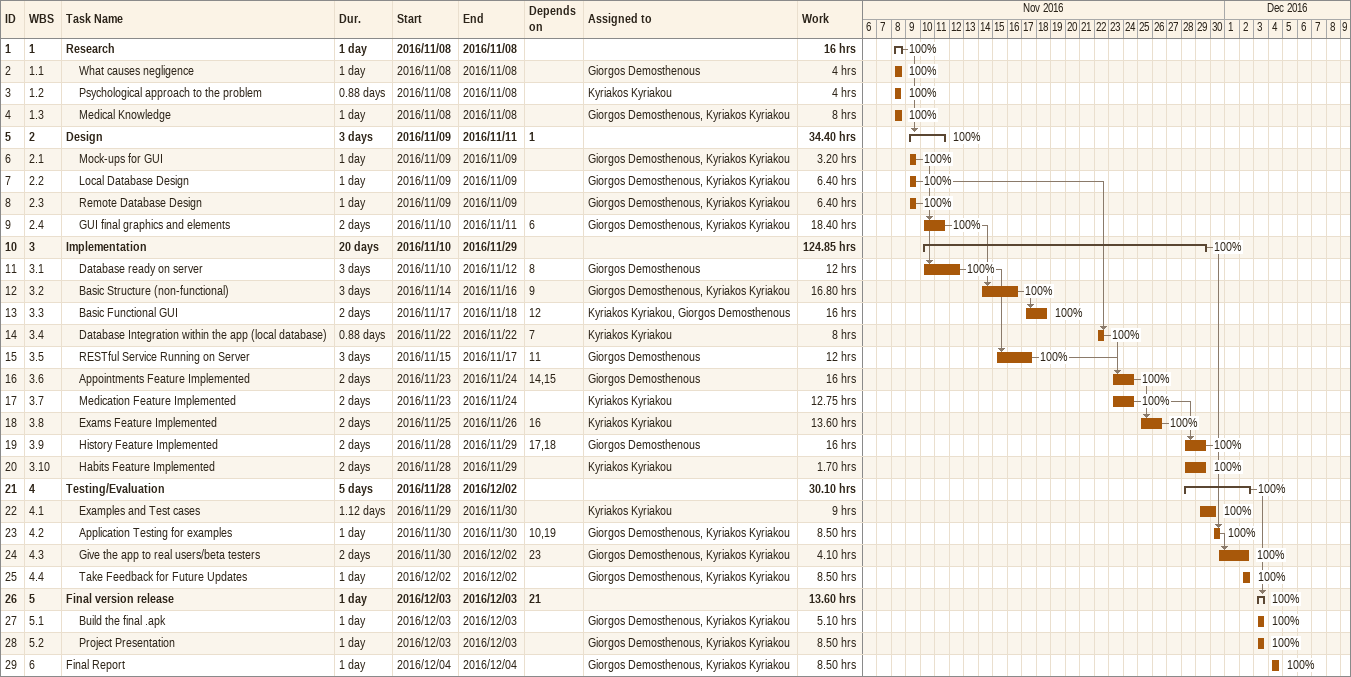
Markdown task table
| ID | WBS | Task | Duration | Start | Finish | Predecessors | Resources | % complete | Work (h) |
|---|---|---|---|---|---|---|---|---|---|
| 1 | 1 | **Research** | 1d | 2016-11-08 | 2016-11-08 |  |  | 100 | 16 |
| 2 | 1.1 | What causes negligence | 1d | 2016-11-08 | 2016-11-08 |  | Giorgos Demosthenous | 100 | 4 |
| 3 | 1.2 | Psychological approach to the problem | 0.88d | 2016-11-08 | 2016-11-08 |  | Kyriakos Kyriakou | 100 | 4 |
| 4 | 1.3 | Medical Knowledge | 1d | 2016-11-08 | 2016-11-08 |  | Giorgos Demosthenous, Kyriakos Kyriakou | 100 | 8 |
| 5 | 2 | **Design** | 3d | 2016-11-09 | 2016-11-11 | 1 |  | 100 | 34.40 |
| 6 | 2.1 | Mock-ups for GUI | 1d | 2016-11-09 | 2016-11-09 |  | Giorgos Demosthenous, Kyriakos Kyriakou | 100 | 3.20 |
| 7 | 2.2 | Local Database Design | 1d | 2016-11-09 | 2016-11-09 |  | Giorgos Demosthenous, Kyriakos Kyriakou | 100 | 6.40 |
| 8 | 2.3 | Remote Database Design | 1d | 2016-11-09 | 2016-11-09 |  | Giorgos Demosthenous, Kyriakos Kyriakou | 100 | 6.40 |
| 9 | 2.4 | GUI final graphics and elements | 2d | 2016-11-10 | 2016-11-11 | 6 | Giorgos Demosthenous, Kyriakos Kyriakou | 100 | 18.40 |
| 10 | 3 | **Implementation** | 20d | 2016-11-10 | 2016-11-29 |  |  | 100 | 124.85 |
| 11 | 3.1 | Database ready on server | 3d | 2016-11-10 | 2016-11-12 | 8 | Giorgos Demosthenous | 100 | 12 |
| 12 | 3.2 | Basic Structure (non-functional) | 3d | 2016-11-14 | 2016-11-16 | 9 | Giorgos Demosthenous, Kyriakos Kyriakou | 100 | 16.80 |
| 13 | 3.3 | Basic Functional GUI | 2d | 2016-11-17 | 2016-11-18 | 12 | Kyriakos Kyriakou, Giorgos Demosthenous | 100 | 16 |
| 14 | 3.4 | Database Integration within the app (local database) | 0.88d | 2016-11-22 | 2016-11-22 | 7 | Kyriakos Kyriakou | 100 | 8 |
| 15 | 3.5 | RESTful Service Running on Server | 3d | 2016-11-15 | 2016-11-17 | 11 | Giorgos Demosthenous | 100 | 12 |
| 16 | 3.6 | Appointments Feature Implemented | 2d | 2016-11-23 | 2016-11-24 | 14, 15 | Giorgos Demosthenous | 100 | 16 |
| 17 | 3.7 | Medication Feature Implemented | 2d | 2016-11-23 | 2016-11-24 |  | Kyriakos Kyriakou | 100 | 12.75 |
| 18 | 3.8 | Exams Feature Implemented | 2d | 2016-11-25 | 2016-11-26 | 16 | Kyriakos Kyriakou | 100 | 13.60 |
| 19 | 3.9 | History Feature Implemented | 2d | 2016-11-28 | 2016-11-29 | 17, 18 | Giorgos Demosthenous | 100 | 16 |
| 20 | 3.10 | Habits Feature Implemented | 2d | 2016-11-28 | 2016-11-29 |  | Kyriakos Kyriakou | 100 | 1.70 |
| 21 | 4 | **Testing/Evaluation** | 5d | 2016-11-28 | 2016-12-02 |  |  | 100 | 30.10 |
| 22 | 4.1 | Examples and Test cases | 1.12d | 2016-11-29 | 2016-11-30 |  | Kyriakos Kyriakou | 100 | 9 |
| 23 | 4.2 | Application Testing for examples | 1d | 2016-11-30 | 2016-11-30 | 10, 19 | Giorgos Demosthenous, Kyriakos Kyriakou | 100 | 8.50 |
| 24 | 4.3 | Give the app to real users/beta testers | 2d | 2016-11-30 | 2016-12-02 | 23 | Giorgos Demosthenous, Kyriakos Kyriakou | 100 | 4.10 |
| 25 | 4.4 | Take Feedback for Future Updates | 1d | 2016-12-02 | 2016-12-02 |  | Giorgos Demosthenous, Kyriakos Kyriakou | 100 | 8.50 |
| 26 | 5 | **Final version release** | 1d | 2016-12-03 | 2016-12-03 | 21 |  | 100 | 13.60 |
| 27 | 5.1 | Build the final .apk | 1d | 2016-12-03 | 2016-12-03 |  | Giorgos Demosthenous, Kyriakos Kyriakou | 100 | 5.10 |
| 28 | 5.2 | Project Presentation | 1d | 2016-12-03 | 2016-12-03 |  | Giorgos Demosthenous, Kyriakos Kyriakou | 100 | 8.50 |
| 29 | 6 | Final Report | 1d | 2016-12-04 | 2016-12-04 |  | Giorgos Demosthenous, Kyriakos Kyriakou | 100 | 8.50 |
